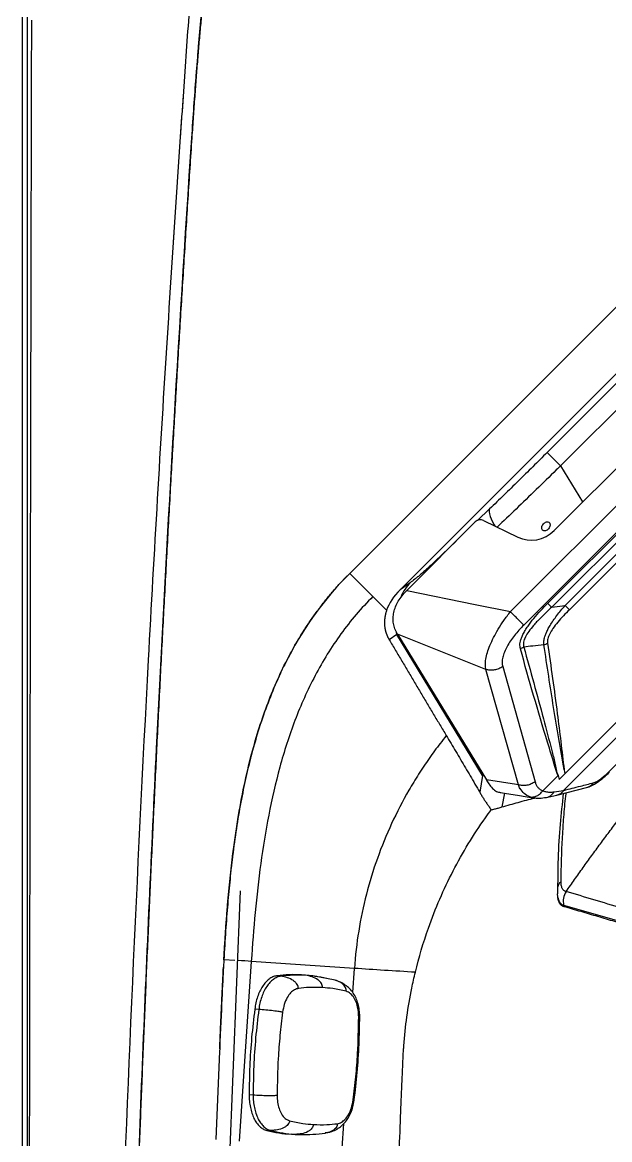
# Model space of a CAD drawing. Extents: x 527 to 611, y 788 to 934.
# Drawn here: x 527.08 to 536.04, y 867.71 to 884.75 of the extents above; entities that cross this region are included whole.
import ezdxf

# ---------------------------------------------------------------- set-up
doc = ezdxf.new("R2010")
doc.units = 0
doc.header["$MEASUREMENT"] = 0
doc.layers.add('1', color=4, linetype='Continuous')
doc.layers.add('GEOMETRY', color=4, linetype='Continuous', lineweight=25)

# ---------------------------------------------------------------- blocks, each defined once
blk = doc.blocks.new('2026_FLASH')
at = {"layer": 'GEOMETRY'}
for p, q in [((0, 2.898), (0, 81.522)), ((11.385, 79.427), (4.993, 73.035)), ((11.636, 78.658), (5.762, 72.784)), ((7.443, 72.451), (11.969, 76.977)), ((12.173, 76.772), (7.648, 72.247)), ((9.539, 76.414), (8.006, 74.881)), ((8.013, 72.578), (11.842, 76.407)), ((11.903, 76.346), (8.074, 72.517)), ((10.731, 76.308), (8.112, 73.689)), ((9.744, 76.21), (8.21, 74.676)), ((8.254, 69.724), (14.696, 76.166)), ((8.272, 69.976), (14.444, 76.148)), ((8.279, 72.545), (11.875, 76.141)), ((11.939, 76.077), (8.343, 72.481)), ((8.95, 70.014), (14.406, 75.47)), ((8.006, 74.881), (8.21, 74.676)), ((8.21, 74.676), (8.546, 74.124)), ((7.127, 74.019), (6.94, 73.839)), ((6.909, 73.82), (5.863, 72.774)), ((7.033, 73.843), (7.555, 73.589)), ((6.616, 73.527), (6.295, 73.219)), ((6.295, 73.219), (6.29, 73.202)), ((5.346, 72.682), (4.993, 73.035)), ((5.916, 72.893), (5.762, 72.784)), ((5.556, 72.472), (5.346, 72.682)), ((5.863, 72.774), (6.908, 72.56)), ((6.908, 72.56), (7.443, 72.451)), ((8.074, 72.517), (8.279, 72.545)), ((5.712, 72.103), (5.597, 72.021)), ((5.712, 72.103), (5.707, 72.134)), ((7.02, 69.953), (5.712, 72.103)), ((7.069, 71.568), (5.722, 72.109)), ((5.722, 72.109), (7.077, 69.884)), ((7.326, 71.613), (7.821, 69.855)), ((7.565, 69.809), (7.069, 71.568)), ((7.02, 69.953), (6.976, 69.696)), ((7.024, 69.97), (7.02, 69.953)), ((7.536, 69.814), (7.077, 69.884)), ((7.94, 69.719), (8.17, 69.949)), ((8.17, 69.951), (8.17, 69.949)), ((8.17, 69.949), (8.186, 69.889)), ((8.186, 69.889), (8.272, 69.976)), ((8.263, 70.039), (8.272, 69.976)), ((7.565, 69.809), (7.536, 69.814)), ((8.113, 69.702), (8.252, 69.722)), ((8.15, 69.651), (8.604, 69.767)), ((8.252, 69.722), (8.254, 69.724)), ((7.355, 69.681), (7.315, 69.471)), ((7.791, 69.613), (7.74, 69.624)), ((7.991, 69.618), (8.153, 69.652)), ((2.834, 55.85), (3.326, 68.191)), ((8.256, 67.975), (8.262, 67.95)), ((3.073, 67.14), (3.067, 67.025)), ((3.073, 67.14), (3.067, 67.025)), ((3.242, 67.131), (3.073, 67.14)), ((3.492, 67.116), (3.305, 64.373)), ((5.065, 67.009), (3.492, 67.116)), ((5.039, 66.641), (5.065, 67.009)), ((3.883, 66.897), (3.875, 66.896)), ((3.943, 66.89), (3.883, 66.897)), ((4.319, 66.903), (4.259, 66.91)), ((4.373, 66.898), (4.259, 66.91)), ((4.429, 66.891), (4.319, 66.903)), ((4.433, 66.893), (4.372, 66.9)), ((4.769, 66.828), (4.428, 66.893)), ((4.783, 66.823), (4.769, 66.828)), ((3.606, 66.382), (3.545, 66.387)), ((3.009, 65.744), (2.952, 64.396)), ((3.009, 65.744), (2.952, 64.396)), ((3.01, 65.781), (3.009, 65.744)), ((3.01, 65.781), (3.009, 65.744)), ((3.458, 65.084), (3.52, 65.08)), ((4.877, 64.265), (4.903, 64.642)), ((3.787, 64.536), (3.727, 64.537)), ((3.727, 64.537), (3.731, 64.536)), ((4.159, 64.477), (4.098, 64.479)), ((4.159, 64.477), (4.242, 64.476)), ((4.161, 64.478), (4.181, 64.477)), ((4.181, 64.475), (4.242, 64.474)), ((4.242, 64.476), (4.247, 64.476)), ((4.619, 64.496), (4.631, 64.499))]:
    blk.add_line(p, q, dxfattribs=at)
at = {"layer": 'GEOMETRY', "flags": 128}
for points in [[(7.127, 74.019), (7.121, 73.998), (7.121, 73.972), (7.126, 73.941), (7.136, 73.905), (7.151, 73.865), (7.171, 73.822), (7.196, 73.774), (7.205, 73.76)], [(5.719, 72.114), (5.712, 72.103), (5.712, 72.103), (5.712, 72.103)], [(8.957, 70.006), (8.957, 70.007), (8.95, 70.014)]]:
    blk.add_lwpolyline(points, dxfattribs=at)
at = {"layer": 'GEOMETRY'}
for centre, radius, start, end in [((6.524, 72.338), 0.824, 137.6635, 155.2449), ((8.554, 69.956), 0.196, 284.9139, 323.5435)]:
    blk.add_arc(centre, radius, start, end, dxfattribs=at)
for centre, major_axis, ratio, start_param, end_param in [((6.982, 73.755), (0.0964, 0.0404), 0.921802, 0.681364, 1.988388), ((7.774, 74.044), (0.195, 0.466), 0.96488, 3.088006, 4.310896), ((6.97, 72.436), (1.44, 0.221), 0.581848, 2.471078, 2.842486)]:
    blk.add_ellipse(centre, major_axis=major_axis, ratio=ratio, start_param=start_param, end_param=end_param, dxfattribs=at)
for points, knots in [([(0.074, 81.522), (0.074, 81.496), (0.074, 81.471), (0.074, 81.42), (0.074, 81.343), (0.074, 81.164), (0.074, 80.805), (0.074, 80.089), (0.074, 78.655), (0.074, 77.427), (0.074, 74.97), (0.075, 73.332), (0.075, 68.418), (0.075, 65.142), (0.076, 55.314), (0.076, 48.762), (0.076, 35.658), (0.076, 29.106), (0.075, 19.278), (0.075, 16.002), (0.075, 11.088), (0.074, 9.45), (0.074, 6.993), (0.074, 5.765), (0.074, 4.331), (0.074, 3.615), (0.074, 3.256), (0.074, 3.077), (0.074, 3), (0.074, 2.949), (0.074, 2.924), (0.074, 2.898)], [0, 0, 0, 0, 0.000977, 0.000977, 0.001953, 0.003906, 0.007813, 0.015625, 0.03125, 0.0625, 0.0625, 0.125, 0.125, 0.25, 0.25, 0.5, 0.5, 0.75, 0.75, 0.875, 0.875, 0.9375, 0.9375, 0.96875, 0.984375, 0.992188, 0.996094, 0.998047, 0.999023, 0.999023, 1, 1, 1, 1]), ([(0.074, 81.522), (0.074, 81.496), (0.074, 81.471), (0.074, 81.42), (0.074, 81.343), (0.074, 81.164), (0.074, 80.805), (0.074, 80.089), (0.074, 78.655), (0.074, 77.427), (0.074, 74.97), (0.075, 73.332), (0.075, 68.418), (0.075, 65.142), (0.076, 55.314), (0.076, 48.762), (0.076, 35.658), (0.076, 29.106), (0.075, 19.278), (0.075, 16.002), (0.075, 11.088), (0.074, 9.45), (0.074, 6.993), (0.074, 5.765), (0.074, 4.331), (0.074, 3.615), (0.074, 3.256), (0.074, 3.077), (0.074, 3), (0.074, 2.949), (0.074, 2.924), (0.074, 2.898)], [0, 0, 0, 0, 0.000977, 0.000977, 0.001953, 0.003906, 0.007813, 0.015625, 0.03125, 0.0625, 0.0625, 0.125, 0.125, 0.25, 0.25, 0.5, 0.5, 0.75, 0.75, 0.875, 0.875, 0.9375, 0.9375, 0.96875, 0.984375, 0.992188, 0.996094, 0.998047, 0.999023, 0.999023, 1, 1, 1, 1]), ([(2.538, 81.536), (2.523, 81.332), (2.508, 81.127), (2.48, 80.718), (2.466, 80.514), (2.445, 80.207), (2.437, 80.105), (2.423, 79.9), (2.416, 79.798), (2.395, 79.491), (2.325, 78.468), (2.259, 77.445), (2.104, 74.99), (2.008, 73.353), (1.744, 68.439), (1.598, 65.162), (1.425, 60.245), (1.374, 58.605), (1.288, 55.326), (1.252, 53.686), (1.166, 48.767), (1.137, 45.487), (1.137, 38.926), (1.166, 35.645), (1.28, 29.087), (1.367, 25.809), (1.599, 19.255), (1.744, 15.979), (2.008, 11.067), (2.104, 9.43), (2.259, 6.975), (2.312, 6.156), (2.381, 5.133), (2.395, 4.929), (2.416, 4.622), (2.423, 4.52), (2.437, 4.315), (2.445, 4.213), (2.466, 3.906), (2.48, 3.702), (2.508, 3.293), (2.523, 3.088), (2.538, 2.884)], [0, 0, 0, 0, 0.007812, 0.007812, 0.015625, 0.015625, 0.019531, 0.019531, 0.023437, 0.023437, 0.03125, 0.0625, 0.0625, 0.125, 0.125, 0.25, 0.25, 0.3125, 0.3125, 0.375, 0.375, 0.5, 0.5, 0.625, 0.625, 0.75, 0.75, 0.875, 0.875, 0.9375, 0.9375, 0.96875, 0.96875, 0.976562, 0.976562, 0.980469, 0.980469, 0.984375, 0.984375, 0.992187, 0.992187, 1, 1, 1, 1]), ([(2.538, 81.536), (2.508, 81.127), (2.48, 80.718), (2.437, 80.105), (2.423, 79.9), (2.395, 79.491), (2.381, 79.287), (2.312, 78.264), (2.259, 77.445), (2.104, 74.99), (2.008, 73.353), (1.744, 68.439), (1.598, 65.162), (1.367, 58.606), (1.28, 55.326), (1.166, 48.767), (1.137, 45.487), (1.137, 38.926), (1.166, 35.645), (1.28, 29.087), (1.367, 25.809), (1.599, 19.255), (1.744, 15.979), (2.008, 11.067), (2.104, 9.43), (2.259, 6.975), (2.312, 6.156), (2.381, 5.133), (2.395, 4.929), (2.423, 4.52), (2.437, 4.315), (2.48, 3.702), (2.508, 3.293), (2.538, 2.884)], [-0.046955, -0.046955, -0.046955, -0.046955, -0.015709, -0.015709, -0.000086, -0.000086, 0.015537, 0.015537, 0.078029, 0.078029, 0.203013, 0.203013, 0.452981, 0.452981, 0.702949, 0.702949, 0.952918, 0.952918, 1.202886, 1.202886, 1.452854, 1.452854, 1.702822, 1.702822, 1.827806, 1.827806, 1.890298, 1.890298, 1.905921, 1.905921, 1.921544, 1.921544, 1.95279, 1.95279, 1.95279, 1.95279]), ([(2.728, 81.519), (2.725, 81.477), (2.717, 81.393), (2.705, 81.265), (2.694, 81.136), (2.683, 81.005), (2.672, 80.872), (2.661, 80.737), (2.646, 80.549), (2.628, 80.304), (2.606, 79.997), (2.592, 79.788), (2.585, 79.681)], [0, 0, 0, 0, 0.06824, 0.137542, 0.207907, 0.279335, 0.351826, 0.425381, 0.5, 0.658475, 0.82514, 1, 1, 1, 1]), ([(2.585, 79.681), (2.607, 80.01), (2.628, 80.316), (2.651, 80.602), (2.651, 80.605), (2.651, 80.61), (2.651, 80.613), (2.652, 80.62), (2.652, 80.625), (2.653, 80.64), (2.654, 80.65), (2.657, 80.68), (2.658, 80.7), (2.663, 80.76), (2.666, 80.799), (2.676, 80.917), (2.682, 80.995), (2.702, 81.224), (2.715, 81.374), (2.728, 81.519)], [0, 0, 0, 0, 0.5, 0.5, 0.503906, 0.503906, 0.507812, 0.507812, 0.515625, 0.515625, 0.53125, 0.53125, 0.5625, 0.5625, 0.625, 0.625, 0.75, 0.75, 1, 1, 1, 1]), ([(0.143, 2.947), (0.143, 2.951), (0.143, 2.954), (0.143, 2.96), (0.143, 2.97), (0.143, 2.992), (0.143, 3.037), (0.143, 3.126), (0.142, 3.305), (0.142, 3.663), (0.14, 4.379), (0.137, 5.81), (0.134, 7.037), (0.129, 9.491), (0.126, 11.127), (0.117, 16.035), (0.112, 19.307), (0.105, 25.851), (0.102, 29.122), (0.099, 35.666), (0.097, 42.21), (0.099, 48.754), (0.102, 55.298), (0.105, 58.569), (0.112, 65.113), (0.117, 68.385), (0.129, 74.929), (0.136, 78.201), (0.143, 81.473)], [0, 0, 0, 0, 0.000122, 0.000122, 0.000244, 0.000488, 0.000977, 0.001953, 0.003906, 0.007812, 0.015625, 0.03125, 0.0625, 0.0625, 0.125, 0.125, 0.25, 0.25, 0.375, 0.375, 0.5, 0.625, 0.625, 0.75, 0.75, 0.875, 0.875, 1, 1, 1, 1]), ([(0.143, 2.947), (0.143, 2.951), (0.143, 2.954), (0.143, 2.96), (0.143, 2.97), (0.143, 2.992), (0.143, 3.037), (0.143, 3.126), (0.142, 3.305), (0.142, 3.663), (0.14, 4.379), (0.137, 5.81), (0.134, 7.037), (0.129, 9.491), (0.126, 11.127), (0.117, 16.035), (0.112, 19.307), (0.105, 25.851), (0.102, 29.122), (0.099, 35.666), (0.097, 42.21), (0.099, 48.754), (0.102, 55.298), (0.105, 58.569), (0.112, 65.113), (0.117, 68.385), (0.129, 74.929), (0.136, 78.201), (0.143, 81.473)], [0, 0, 0, 0, 0.000122, 0.000122, 0.000244, 0.000488, 0.000977, 0.001953, 0.003906, 0.007812, 0.015625, 0.03125, 0.0625, 0.0625, 0.125, 0.125, 0.25, 0.25, 0.375, 0.375, 0.5, 0.625, 0.625, 0.75, 0.75, 0.875, 0.875, 1, 1, 1, 1]), ([(2.585, 79.681), (2.575, 79.526), (2.554, 79.217), (2.524, 78.753), (2.494, 78.289), (2.465, 77.824), (2.436, 77.359), (2.407, 76.895), (2.379, 76.429), (2.351, 75.964), (2.324, 75.499), (2.297, 75.033), (2.27, 74.567), (2.244, 74.101), (2.218, 73.634), (2.193, 73.167), (2.168, 72.7), (2.143, 72.233), (2.118, 71.766), (2.095, 71.298), (2.071, 70.831), (2.048, 70.363), (2.025, 69.894), (2.003, 69.426), (1.981, 68.957), (1.959, 68.488), (1.938, 68.019), (1.917, 67.55), (1.896, 67.08), (1.876, 66.61), (1.857, 66.14), (1.837, 65.67), (1.818, 65.2), (1.8, 64.729), (1.782, 64.258), (1.764, 63.787), (1.747, 63.315), (1.73, 62.844), (1.713, 62.372), (1.697, 61.9), (1.681, 61.428), (1.645, 60.334), (1.593, 58.618), (1.532, 56.278), (1.481, 53.932), (1.424, 50.807), (1.378, 46.899), (1.359, 42.21), (1.378, 37.52), (1.424, 33.612), (1.481, 30.487), (1.532, 28.142), (1.593, 25.801), (1.65, 23.943), (1.695, 22.565), (1.726, 21.666), (1.759, 20.767), (1.793, 19.87), (1.828, 18.974), (1.865, 18.078), (1.903, 17.183), (1.943, 16.289), (1.984, 15.395), (2.026, 14.503), (2.07, 13.611), (2.115, 12.72), (2.161, 11.83), (2.209, 10.941), (2.259, 10.053), (2.31, 9.165), (2.362, 8.278), (2.415, 7.392), (2.47, 6.507), (2.527, 5.623), (2.565, 5.033), (2.585, 4.739)], [0, 0, 0, 0, 0.0061975, 0.0123976, 0.0186003, 0.0248057, 0.0310138, 0.0372245, 0.0434378, 0.0496538, 0.0558725, 0.0620939, 0.0683179, 0.0745447, 0.0807741, 0.0870062, 0.093241, 0.0994785, 0.1057187, 0.1119616, 0.1182072, 0.1244556, 0.1307066, 0.1369604, 0.143217, 0.1494762, 0.1557382, 0.162003, 0.1682705, 0.1745407, 0.1808138, 0.1870895, 0.1933681, 0.1996494, 0.2059335, 0.2122204, 0.21851, 0.2248025, 0.2310977, 0.2373957, 0.2436966, 0.2500002, 0.2811568, 0.3123753, 0.3436562, 0.3750002, 0.4374165, 0.5, 0.5625832, 0.6249998, 0.6563435, 0.6876244, 0.718843, 0.7499998, 0.7620043, 0.7739987, 0.7859829, 0.797957, 0.809921, 0.821875, 0.833819, 0.845753, 0.857677, 0.8695911, 0.8814953, 0.8933897, 0.9052742, 0.9171489, 0.9290138, 0.940869, 0.9527145, 0.9645503, 0.9763765, 0.988193, 1, 1, 1, 1]), ([(2.585, 4.739), (2.175, 10.921), (1.869, 17.163), (1.665, 23.489), (1.664, 23.513), (1.662, 23.561), (1.662, 23.586), (1.659, 23.659), (1.658, 23.707), (1.653, 23.853), (1.65, 23.95), (1.641, 24.242), (1.635, 24.437), (1.617, 25.021), (1.606, 25.41), (1.573, 26.579), (1.553, 27.359), (1.496, 29.702), (1.465, 31.267), (1.439, 32.885), (1.438, 32.933), (1.437, 33.03), (1.436, 33.079), (1.434, 33.225), (1.432, 33.323), (1.428, 33.615), (1.425, 33.81), (1.417, 34.394), (1.412, 34.784), (1.398, 35.955), (1.39, 36.735), (1.372, 39.079), (1.365, 40.643), (1.365, 45.343), (1.39, 48.468), (1.441, 51.632), (1.441, 51.682), (1.443, 51.78), (1.444, 51.829), (1.446, 51.976), (1.448, 52.074), (1.453, 52.368), (1.456, 52.564), (1.467, 53.151), (1.474, 53.543), (1.498, 54.717), (1.515, 55.498), (1.572, 57.841), (1.615, 59.4), (1.666, 60.98), (1.667, 61.005), (1.669, 61.054), (1.67, 61.078), (1.672, 61.152), (1.674, 61.201), (1.678, 61.349), (1.682, 61.447), (1.692, 61.743), (1.698, 61.939), (1.718, 62.529), (1.732, 62.923), (1.775, 64.101), (1.806, 64.886), (1.901, 67.238), (1.971, 68.802), (2.201, 73.484), (2.38, 76.59), (2.585, 79.681)], [0, 0, 0, 0, 0.25, 0.25, 0.250977, 0.250977, 0.251953, 0.251953, 0.253906, 0.253906, 0.257812, 0.257812, 0.265625, 0.265625, 0.28125, 0.28125, 0.3125, 0.3125, 0.375, 0.375, 0.376953, 0.376953, 0.378906, 0.378906, 0.382812, 0.382812, 0.390625, 0.390625, 0.40625, 0.40625, 0.4375, 0.4375, 0.5, 0.5, 0.625, 0.625, 0.626953, 0.626953, 0.628906, 0.628906, 0.632812, 0.632812, 0.640625, 0.640625, 0.65625, 0.65625, 0.6875, 0.6875, 0.75, 0.75, 0.750977, 0.750977, 0.751953, 0.751953, 0.753906, 0.753906, 0.757812, 0.757812, 0.765625, 0.765625, 0.78125, 0.78125, 0.8125, 0.8125, 0.875, 0.875, 1, 1, 1, 1]), ([(8.006, 74.881), (7.932, 74.807), (7.859, 74.734), (7.713, 74.589), (7.639, 74.517), (7.492, 74.373), (7.419, 74.301), (7.273, 74.159), (7.2, 74.089), (7.127, 74.019)], [0, 0, 0, 0, 0.25, 0.25, 0.5, 0.5, 0.75, 0.75, 1, 1, 1, 1]), ([(8.21, 74.676), (8.21, 74.676), (8.188, 74.655), (8.064, 74.533), (7.837, 74.313), (7.536, 74.021), (7.339, 73.832), (7.244, 73.74)], [0, 0, 0, 0, 0.000002, 0.067856, 0.384541, 0.701573, 1, 1, 1, 1]), ([(7.925, 73.75), (7.922, 73.741), (7.92, 73.723), (7.927, 73.701), (7.942, 73.686), (7.965, 73.682), (7.99, 73.688), (8.015, 73.704), (8.035, 73.727), (8.048, 73.754), (8.051, 73.781), (8.045, 73.803), (8.029, 73.818), (8.006, 73.823), (7.981, 73.816), (7.956, 73.801), (7.936, 73.777), (7.927, 73.759), (7.925, 73.75)], [0, 0, 0, 0, 0.062535, 0.12501, 0.187459, 0.249912, 0.312394, 0.374928, 0.437464, 0.499944, 0.562395, 0.624841, 0.687313, 0.74984, 0.812385, 0.874873, 0.937329, 1, 1, 1, 1]), ([(6.295, 73.219), (6.255, 73.18), (6.216, 73.144), (6.161, 73.093), (6.142, 73.077), (6.108, 73.047), (6.091, 73.032), (6.059, 73.005), (6.044, 72.992), (6.015, 72.968), (6.001, 72.957), (5.961, 72.926), (5.937, 72.908), (5.916, 72.893)], [0, 0, 0, 0, 0.25, 0.25, 0.375, 0.375, 0.5, 0.5, 0.625, 0.625, 0.75, 0.75, 1, 1, 1, 1]), ([(3.073, 67.14), (3.075, 67.18), (3.08, 67.26), (3.087, 67.378), (3.095, 67.494), (3.102, 67.608), (3.11, 67.72), (3.119, 67.829), (3.127, 67.937), (3.136, 68.042), (3.146, 68.145), (3.155, 68.246), (3.165, 68.345), (3.175, 68.442), (3.185, 68.537), (3.196, 68.63), (3.226, 68.877), (3.281, 69.268), (3.377, 69.788), (3.487, 70.256), (3.609, 70.677), (3.742, 71.058), (3.89, 71.419), (4.015, 71.675), (4.103, 71.839), (4.146, 71.918), (4.191, 71.996), (4.237, 72.073), (4.285, 72.148), (4.333, 72.223), (4.382, 72.296), (4.432, 72.369), (4.483, 72.44), (4.536, 72.511), (4.589, 72.58), (4.644, 72.648), (4.699, 72.716), (4.756, 72.782), (4.813, 72.847), (4.872, 72.911), (4.932, 72.974), (4.972, 73.015), (4.993, 73.035)], [0, 0, 0, 0, 0.018988, 0.037643, 0.055965, 0.073956, 0.091614, 0.108941, 0.125937, 0.142602, 0.158936, 0.174939, 0.190613, 0.205957, 0.220972, 0.235657, 0.250015, 0.338845, 0.42212, 0.500009, 0.565926, 0.629433, 0.690718, 0.74999, 0.76428, 0.778504, 0.792663, 0.806763, 0.820806, 0.834797, 0.848739, 0.862636, 0.876491, 0.89031, 0.904095, 0.917852, 0.931583, 0.945292, 0.958985, 0.972664, 0.986335, 1, 1, 1, 1]), ([(4.993, 73.035), (4.625, 72.667), (4.314, 72.242), (4.058, 71.755), (4.056, 71.752), (4.053, 71.746), (4.051, 71.742), (4.046, 71.732), (4.042, 71.725), (4.031, 71.704), (4.024, 71.691), (4.003, 71.649), (3.989, 71.621), (3.948, 71.536), (3.922, 71.479), (3.843, 71.305), (3.794, 71.185), (3.653, 70.815), (3.57, 70.554), (3.497, 70.277), (3.496, 70.276), (3.495, 70.272), (3.495, 70.27), (3.493, 70.265), (3.492, 70.261), (3.489, 70.25), (3.488, 70.243), (3.482, 70.221), (3.478, 70.207), (3.467, 70.163), (3.46, 70.133), (3.438, 70.044), (3.424, 69.984), (3.383, 69.8), (3.357, 69.673), (3.284, 69.284), (3.242, 69.009), (3.207, 68.72), (3.207, 68.719), (3.206, 68.717), (3.206, 68.716), (3.206, 68.714), (3.206, 68.712), (3.205, 68.707), (3.205, 68.703), (3.203, 68.693), (3.203, 68.686), (3.2, 68.664), (3.198, 68.65), (3.193, 68.607), (3.19, 68.579), (3.18, 68.491), (3.174, 68.431), (3.155, 68.249), (3.143, 68.122), (3.11, 67.727), (3.09, 67.443), (3.073, 67.14)], [0, 0, 0, 0, 0.25, 0.25, 0.251953, 0.251953, 0.253906, 0.253906, 0.257812, 0.257812, 0.265625, 0.265625, 0.28125, 0.28125, 0.3125, 0.3125, 0.375, 0.375, 0.5, 0.5, 0.500977, 0.500977, 0.501953, 0.501953, 0.503906, 0.503906, 0.507812, 0.507812, 0.515625, 0.515625, 0.53125, 0.53125, 0.5625, 0.5625, 0.625, 0.625, 0.75, 0.75, 0.750488, 0.750488, 0.750977, 0.750977, 0.751953, 0.751953, 0.753906, 0.753906, 0.757812, 0.757812, 0.765625, 0.765625, 0.78125, 0.78125, 0.8125, 0.8125, 0.875, 0.875, 1, 1, 1, 1]), ([(5.346, 72.682), (5.258, 72.593), (5.088, 72.41), (4.856, 72.115), (4.648, 71.803), (4.462, 71.477), (4.298, 71.14), (4.107, 70.677), (3.917, 70.081), (3.75, 69.35), (3.631, 68.609), (3.548, 67.864), (3.509, 67.366), (3.492, 67.116)], [0, 0, 0, 0, 0.0625, 0.125, 0.1875, 0.25, 0.3125, 0.375, 0.5, 0.625, 0.75, 0.875, 1, 1, 1, 1]), ([(5.722, 72.109), (5.708, 72.134), (5.681, 72.184), (5.659, 72.267), (5.653, 72.352), (5.663, 72.439), (5.69, 72.527), (5.733, 72.613), (5.79, 72.697), (5.838, 72.748), (5.863, 72.774)], [0, 0, 0, 0, 0.141313, 0.273868, 0.398783, 0.51844, 0.635542, 0.752967, 0.873573, 1, 1, 1, 1]), ([(5.556, 72.472), (5.555, 72.468), (5.552, 72.459), (5.548, 72.447), (5.544, 72.434), (5.541, 72.422), (5.538, 72.409), (5.535, 72.397), (5.533, 72.384), (5.53, 72.372), (5.528, 72.359), (5.527, 72.347), (5.526, 72.334), (5.525, 72.322), (5.524, 72.31), (5.523, 72.298), (5.523, 72.286), (5.523, 72.274), (5.524, 72.262), (5.524, 72.25), (5.525, 72.239), (5.526, 72.227), (5.528, 72.216), (5.529, 72.204), (5.531, 72.193), (5.534, 72.182), (5.536, 72.171), (5.539, 72.16), (5.541, 72.149), (5.545, 72.139), (5.548, 72.128), (5.551, 72.118), (5.555, 72.108), (5.559, 72.098), (5.563, 72.088), (5.567, 72.078), (5.572, 72.068), (5.576, 72.059), (5.581, 72.049), (5.586, 72.04), (5.591, 72.03), (5.595, 72.024), (5.597, 72.021)], [0, 0, 0, 0, 0.024986, 0.049972, 0.07496, 0.099948, 0.124937, 0.149927, 0.174917, 0.199908, 0.2249, 0.249892, 0.274885, 0.299879, 0.324874, 0.349872, 0.37487, 0.399868, 0.424866, 0.449861, 0.474852, 0.499837, 0.524814, 0.549786, 0.574756, 0.599727, 0.624701, 0.649679, 0.674665, 0.699657, 0.724657, 0.749666, 0.774683, 0.799707, 0.824737, 0.849773, 0.874813, 0.899856, 0.924898, 0.949938, 0.974973, 1, 1, 1, 1]), ([(7.069, 71.568), (7.066, 71.591), (7.059, 71.639), (7.068, 71.726), (7.091, 71.826), (7.131, 71.937), (7.187, 72.057), (7.257, 72.185), (7.343, 72.319), (7.409, 72.406), (7.443, 72.451)], [0, 0, 0, 0, 0.106091, 0.216747, 0.332036, 0.452511, 0.57882, 0.711898, 0.852403, 1, 1, 1, 1]), ([(7.596, 71.885), (7.592, 71.909), (7.586, 71.944), (7.596, 72.001), (7.611, 72.049), (7.635, 72.104), (7.67, 72.167), (7.723, 72.249), (7.801, 72.351), (7.903, 72.466), (7.976, 72.541), (8.013, 72.578)], [0, 0, 0, 0, 0.125242, 0.186962, 0.250585, 0.328395, 0.41141, 0.501036, 0.662351, 0.831997, 1, 1, 1, 1]), ([(8.074, 72.517), (8.052, 72.497), (8.009, 72.458), (7.947, 72.398), (7.887, 72.339), (7.831, 72.279), (7.769, 72.209), (7.709, 72.131), (7.661, 72.046), (7.638, 71.968), (7.645, 71.929), (7.649, 71.909)], [0, 0, 0, 0, 0.103598, 0.206282, 0.307061, 0.405061, 0.499574, 0.643355, 0.769755, 0.885319, 1, 1, 1, 1]), ([(7.955, 71.947), (7.954, 71.965), (7.952, 72.002), (7.966, 72.063), (7.988, 72.122), (8.014, 72.179), (8.065, 72.27), (8.152, 72.396), (8.236, 72.494), (8.279, 72.545)], [0, 0, 0, 0, 0.1148282, 0.2336641, 0.3173483, 0.4060895, 0.5009774, 0.744712, 1, 1, 1, 1]), ([(8.343, 72.481), (8.312, 72.451), (8.252, 72.389), (8.167, 72.293), (8.095, 72.2), (8.042, 72.113), (8.01, 72.034), (8.01, 71.991), (8.01, 71.97)], [0, 0, 0, 0, 0.187072, 0.373689, 0.559995, 0.705553, 0.85283, 1, 1, 1, 1]), ([(7.648, 72.247), (7.623, 72.221), (7.574, 72.17), (7.506, 72.089), (7.445, 72.006), (7.393, 71.92), (7.352, 71.836), (7.325, 71.753), (7.314, 71.677), (7.322, 71.635), (7.326, 71.613)], [0, 0, 0, 0, 0.126547, 0.249919, 0.377175, 0.499718, 0.627528, 0.749863, 0.875036, 1, 1, 1, 1]), ([(5.597, 72.021), (5.629, 71.967), (5.693, 71.859), (5.79, 71.697), (5.887, 71.535), (5.983, 71.372), (6.08, 71.209), (6.176, 71.047), (6.273, 70.884), (6.369, 70.722), (6.434, 70.614), (6.466, 70.56)], [0, 0, 0, 0, 0.111109, 0.222218, 0.33333, 0.444444, 0.555554, 0.666661, 0.777772, 0.888886, 1, 1, 1, 1]), ([(7.955, 71.947), (7.898, 71.94), (7.796, 71.928), (7.694, 71.915), (7.649, 71.909)], [0, 0, 0, 0, 0.559389, 1, 1, 1, 1]), ([(7.955, 71.947), (7.965, 71.95), (7.985, 71.955), (8.002, 71.965), (8.01, 71.97)], [0, 0, 0, 0, 0.5, 1, 1, 1, 1]), ([(8.262, 70.038), (8.208, 70.354), (8.1, 70.986), (8.003, 71.627), (7.955, 71.947)], [0, 0, 0, 0, 0.5001045, 1, 1, 1, 1]), ([(8.01, 71.97), (8.062, 71.613), (8.153, 70.974), (8.23, 70.325), (8.264, 70.04)], [0, 0, 0, 0, 0.560011, 1, 1, 1, 1]), ([(7.596, 71.885), (7.604, 71.89), (7.62, 71.901), (7.64, 71.907), (7.649, 71.909)], [0, 0, 0, 0, 0.5, 1, 1, 1, 1]), ([(8.17, 69.951), (8.168, 69.956), (8.147, 69.999), (8.099, 70.173), (7.9, 70.805), (7.73, 71.408), (7.596, 71.885)], [0, 0, 0, 0, 0.007721, 0.074655, 0.266185, 1, 1, 1, 1]), ([(7.649, 71.909), (7.75, 71.546), (7.894, 71.022), (8.041, 70.464), (8.099, 70.239), (8.123, 70.143), (8.136, 70.04), (8.16, 69.982), (8.171, 69.953)], [0, 0, 0, 0, 0.559957, 0.806347, 0.854751, 0.903289, 0.952043, 1, 1, 1, 1]), ([(6.466, 70.56), (6.435, 70.521), (6.345, 70.407), (6.202, 70.212), (6.043, 69.973), (5.845, 69.646), (5.625, 69.222), (5.407, 68.69), (5.239, 68.142), (5.121, 67.58), (5.078, 67.2), (5.065, 67.009)], [0, 0, 0, 0, 0.0327869, 0.0952869, 0.1577869, 0.2202869, 0.3452869, 0.4702869, 0.5952869, 0.7202869, 0.8452869, 0.8452869, 0.8452869, 0.8452869]), ([(6.466, 70.56), (6.49, 70.52), (6.539, 70.438), (6.612, 70.316), (6.685, 70.193), (6.758, 70.07), (6.831, 69.946), (6.904, 69.822), (6.952, 69.738), (6.976, 69.696)], [0, 0, 0, 0, 0.142855, 0.285709, 0.428567, 0.571429, 0.714289, 0.857145, 1, 1, 1, 1]), ([(8.294, 68.181), (8.315, 68.211), (8.358, 68.273), (8.423, 68.364), (8.487, 68.456), (8.553, 68.547), (8.618, 68.638), (8.684, 68.729), (8.75, 68.819), (8.816, 68.909), (8.883, 68.999), (8.95, 69.089), (9.017, 69.179), (9.084, 69.268), (9.152, 69.357), (9.22, 69.445), (9.289, 69.534), (9.357, 69.622), (9.426, 69.71), (9.496, 69.797), (9.565, 69.885), (9.635, 69.972), (9.705, 70.059), (9.752, 70.116), (9.776, 70.145)], [0, 0, 0, 0, 0.045567, 0.091122, 0.136667, 0.182201, 0.227724, 0.273236, 0.318737, 0.364227, 0.409706, 0.455175, 0.500634, 0.546081, 0.591519, 0.636946, 0.682362, 0.727769, 0.773165, 0.818552, 0.863928, 0.909295, 0.954652, 1, 1, 1, 1]), ([(7.077, 69.884), (7.083, 69.874), (7.095, 69.854), (7.108, 69.834), (7.114, 69.825)], [0, 0, 0, 0, 0.499338, 1, 1, 1, 1]), ([(8.604, 69.767), (8.63, 69.776), (8.684, 69.794), (8.773, 69.849), (8.867, 69.92), (8.927, 69.977), (8.957, 70.006)], [0, 0, 0, 0, 0.236174, 0.477335, 0.732107, 1, 1, 1, 1]), ([(8.711, 69.84), (8.727, 69.846), (8.76, 69.858), (8.822, 69.901), (8.887, 69.952), (8.929, 69.993), (8.95, 70.014)], [0, 0, 0, 0, 0.249073, 0.499064, 0.745848, 1, 1, 1, 1]), ([(7.114, 69.825), (7.133, 69.8), (7.17, 69.75), (7.23, 69.706), (7.271, 69.697), (7.291, 69.692)], [0, 0, 0, 0, 0.344841, 0.692093, 1, 1, 1, 1]), ([(7.591, 69.75), (7.586, 69.76), (7.577, 69.779), (7.569, 69.799), (7.565, 69.809)], [0, 0, 0, 0, 0.498796, 1, 1, 1, 1]), ([(7.74, 69.624), (7.71, 69.638), (7.651, 69.667), (7.612, 69.724), (7.592, 69.752)], [0, 0, 0, 0, 0.504499, 1, 1, 1, 1]), ([(7.74, 69.624), (7.758, 69.623), (7.794, 69.621), (7.848, 69.639), (7.899, 69.671), (7.926, 69.703), (7.94, 69.718)], [0, 0, 0, 0, 0.2457155, 0.4999281, 0.7541795, 1, 1, 1, 1]), ([(7.821, 69.855), (7.826, 69.839), (7.837, 69.807), (7.861, 69.768), (7.895, 69.737), (7.925, 69.725), (7.94, 69.719)], [0, 0, 0, 0, 0.249787, 0.499296, 0.749124, 1, 1, 1, 1]), ([(7.94, 69.719), (7.94, 69.718), (7.94, 69.718), (7.94, 69.718), (7.94, 69.718)], [0, 0, 0, 0, 0.560067, 1, 1, 1, 1]), ([(7.94, 69.718), (7.958, 69.712), (7.994, 69.701), (8.053, 69.697), (8.092, 69.7), (8.113, 69.702)], [0, 0, 0, 0, 0.329137, 0.650204, 1, 1, 1, 1]), ([(8.152, 69.654), (8.16, 69.656), (8.185, 69.661), (8.223, 69.684), (8.248, 69.711), (8.26, 69.724)], [0, 0, 0, 0, 0.191356, 0.595889, 1, 1, 1, 1]), ([(8.254, 69.724), (8.254, 69.725), (8.255, 69.726), (8.256, 69.726), (8.257, 69.727), (8.259, 69.727), (8.26, 69.726), (8.26, 69.725), (8.26, 69.724)], [0, 0, 0, 0, 0.106751, 0.213208, 0.330979, 0.468841, 0.737254, 1, 1, 1, 1]), ([(8.26, 69.724), (8.344, 69.746), (8.494, 69.785), (8.645, 69.823), (8.711, 69.84)], [0, 0, 0, 0, 0.56, 1, 1, 1, 1]), ([(6.976, 69.696), (6.985, 69.681), (7.003, 69.65), (7.031, 69.604), (7.06, 69.559), (7.09, 69.515), (7.12, 69.471), (7.141, 69.443), (7.151, 69.428)], [0, 0, 0, 0, 0.166662, 0.333325, 0.500012, 0.666686, 0.833343, 1, 1, 1, 1]), ([(7.288, 69.692), (7.376, 69.678), (7.543, 69.651), (7.711, 69.625), (7.791, 69.612)], [0, 0, 0, 0, 0.524333, 1, 1, 1, 1]), ([(7.315, 69.471), (7.397, 69.495), (7.563, 69.543), (7.735, 69.589), (7.823, 69.609), (7.828, 69.61)], [0, 0, 0, 0, 0.485314, 0.97326, 1, 1, 1, 1]), ([(7.786, 69.613), (7.821, 69.609), (7.887, 69.603), (7.958, 69.612), (7.992, 69.617)], [0, 0, 0, 0, 0.5183033, 1, 1, 1, 1]), ([(7.992, 69.618), (8.006, 69.621), (8.037, 69.628), (8.08, 69.657), (8.102, 69.687), (8.113, 69.702)], [0, 0, 0, 0, 0.300308, 0.65601, 1, 1, 1, 1]), ([(8.251, 69.677), (8.233, 69.522), (8.197, 69.201), (8.167, 68.691), (8.165, 68.327), (8.164, 68.145)], [0, 0, 0, 0, 0.319822, 0.659947, 1, 1, 1, 1]), ([(8.216, 68.335), (8.217, 68.39), (8.222, 68.672), (8.235, 68.999), (8.263, 69.373), (8.278, 69.55), (8.294, 69.671), (8.296, 69.688)], [0, 0, 0, 0, 0.116414, 0.593904, 0.713261, 0.959669, 1, 1, 1, 1]), ([(5.994, 66.95), (6.049, 67.177), (6.206, 67.707), (6.551, 68.505), (6.906, 69.09), (7.121, 69.388), (7.151, 69.429)], [0.22684237, 0.22684237, 0.22684237, 0.22684237, 0.25, 0.28125, 0.3125, 0.31748314, 0.31748314, 0.31748314, 0.31748314]), ([(7.151, 69.429), (7.16, 69.431), (7.177, 69.434), (7.204, 69.441), (7.231, 69.448), (7.259, 69.455), (7.287, 69.463), (7.305, 69.468), (7.315, 69.471)], [0, 0, 0, 0, 0.16667, 0.333342, 0.500006, 0.666668, 0.833334, 1, 1, 1, 1]), ([(8.165, 68.248), (8.172, 68.267), (8.18, 68.291), (8.2, 68.319), (8.21, 68.329), (8.216, 68.335)], [0, 0, 0, 0, 0.599651, 0.768178, 1, 1, 1, 1]), ([(8.294, 68.181), (8.291, 68.181), (8.288, 68.182), (8.281, 68.185), (8.278, 68.186), (8.27, 68.19), (8.264, 68.194), (8.25, 68.206), (8.241, 68.217), (8.228, 68.243), (8.223, 68.259), (8.217, 68.294), (8.215, 68.313), (8.216, 68.335)], [0, 0, 0, 0, 0.0625, 0.0625, 0.125, 0.125, 0.25, 0.25, 0.5, 0.5, 0.75, 0.75, 1, 1, 1, 1]), ([(8.294, 68.181), (8.274, 68.151), (8.26, 68.116), (8.247, 68.046), (8.248, 68.009), (8.256, 67.975)], [0, 0, 0, 0, 0.5, 0.5, 1, 1, 1, 1]), ([(11.859, 67.006), (11.698, 67.068), (11.538, 67.128), (11.224, 67.243), (11.069, 67.298), (10.61, 67.459), (10.312, 67.559), (9.723, 67.748), (9.434, 67.839), (8.86, 68.013), (8.576, 68.098), (8.294, 68.181)], [0, 0, 0, 0, 0.125, 0.125, 0.25, 0.25, 0.5, 0.5, 0.75, 0.75, 1, 1, 1, 1]), ([(8.262, 67.95), (8.26, 67.951), (8.256, 67.952), (8.25, 67.954), (8.244, 67.957), (8.239, 67.96), (8.233, 67.963), (8.228, 67.967), (8.223, 67.971), (8.218, 67.975), (8.213, 67.979), (8.209, 67.984), (8.205, 67.99), (8.201, 67.995), (8.197, 68.001), (8.193, 68.007), (8.189, 68.016), (8.184, 68.027), (8.178, 68.04), (8.174, 68.055), (8.17, 68.071), (8.168, 68.088), (8.166, 68.106), (8.164, 68.125), (8.164, 68.138), (8.164, 68.145)], [0, 0, 0, 0, 0.033272, 0.066497, 0.099689, 0.132861, 0.166027, 0.199201, 0.232395, 0.265624, 0.2989, 0.332238, 0.365649, 0.399148, 0.432748, 0.46646, 0.500298, 0.562771, 0.625076, 0.687294, 0.74951, 0.811807, 0.874267, 0.936971, 1, 1, 1, 1]), ([(8.171, 68.084), (8.175, 68.067), (8.183, 68.034), (8.208, 68.001), (8.233, 67.983), (8.251, 67.977), (8.256, 67.975)], [0, 0, 0, 0, 0.286023, 0.580927, 0.880382, 1, 1, 1, 1]), ([(8.256, 67.975), (8.538, 67.895), (8.823, 67.813), (9.398, 67.644), (9.688, 67.556), (10.278, 67.372), (10.578, 67.275), (11.038, 67.118), (11.194, 67.064), (11.509, 66.951), (11.669, 66.892), (11.831, 66.831)], [0, 0, 0, 0, 0.25, 0.25, 0.5, 0.5, 0.75, 0.75, 0.875, 0.875, 1, 1, 1, 1]), ([(12, 66.725), (11.978, 66.733), (11.934, 66.75), (11.868, 66.775), (11.802, 66.8), (11.737, 66.825), (11.672, 66.85), (11.607, 66.874), (11.542, 66.898), (11.478, 66.921), (11.414, 66.945), (11.35, 66.968), (11.286, 66.991), (11.223, 67.014), (11.16, 67.036), (11.097, 67.058), (11.035, 67.08), (10.972, 67.102), (10.91, 67.124), (10.848, 67.145), (10.787, 67.166), (10.725, 67.187), (10.664, 67.208), (10.603, 67.228), (10.543, 67.249), (10.482, 67.269), (10.422, 67.289), (10.361, 67.309), (10.301, 67.328), (10.242, 67.348), (10.182, 67.367), (10.123, 67.386), (9.997, 67.426), (9.806, 67.487), (9.55, 67.567), (9.293, 67.645), (9.036, 67.723), (8.779, 67.799), (8.52, 67.875), (8.348, 67.925), (8.262, 67.95)], [0, 0, 0, 0, 0.016227, 0.03245, 0.048667, 0.064878, 0.081084, 0.097284, 0.113477, 0.129665, 0.145846, 0.16202, 0.178188, 0.19435, 0.210504, 0.226651, 0.242791, 0.258925, 0.27505, 0.291169, 0.30728, 0.323383, 0.339479, 0.355568, 0.371648, 0.387721, 0.403785, 0.419841, 0.43589, 0.45193, 0.467962, 0.483985, 0.500001, 0.569665, 0.63993, 0.710787, 0.782229, 0.85425, 0.926842, 1, 1, 1, 1]), ([(3.01, 65.781), (3.015, 65.893), (3.024, 66.102), (3.037, 66.394), (3.048, 66.643), (3.058, 66.849), (3.064, 66.971), (3.067, 67.025)], [0, 0, 0, 0, 0.269632, 0.504447, 0.704447, 0.86963, 1, 1, 1, 1]), ([(3.492, 67.116), (3.428, 67.12), (3.361, 67.125), (3.286, 67.129), (3.283, 67.129)], [0, 0, 0, 0, 0.965881, 1, 1, 1, 1]), ([(3.875, 66.896), (3.856, 66.891), (3.818, 66.881), (3.762, 66.846), (3.71, 66.798), (3.662, 66.735), (3.621, 66.661), (3.587, 66.576), (3.56, 66.484), (3.55, 66.419), (3.545, 66.387)], [0, 0, 0, 0, 0.125112, 0.250206, 0.375182, 0.499972, 0.624783, 0.749783, 0.874883, 1, 1, 1, 1]), ([(3.943, 66.89), (3.923, 66.885), (3.885, 66.877), (3.828, 66.844), (3.775, 66.796), (3.726, 66.734), (3.684, 66.659), (3.649, 66.574), (3.622, 66.481), (3.611, 66.415), (3.606, 66.382)], [0, 0, 0, 0, 0.125505, 0.249704, 0.373992, 0.499776, 0.625678, 0.750079, 0.874386, 1, 1, 1, 1]), ([(4.259, 66.91), (4.196, 66.912), (4.072, 66.917), (3.946, 66.903), (3.883, 66.897)], [0, 0, 0, 0, 0.500001, 1, 1, 1, 1]), ([(4.211, 66.704), (4.21, 66.714), (4.208, 66.735), (4.192, 66.767), (4.167, 66.797), (4.118, 66.836), (4.042, 66.872), (3.977, 66.884), (3.943, 66.89)], [0, 0, 0, 0, 0.075048, 0.162077, 0.266845, 0.391253, 0.686004, 1, 1, 1, 1]), ([(4.577, 66.716), (4.577, 66.726), (4.576, 66.748), (4.562, 66.78), (4.539, 66.81), (4.492, 66.849), (4.418, 66.885), (4.353, 66.897), (4.319, 66.903)], [0, 0, 0, 0, 0.075048, 0.162077, 0.266843, 0.39125, 0.686, 1, 1, 1, 1]), ([(4.691, 66.844), (4.63, 66.859), (4.552, 66.878), (4.472, 66.886), (4.455, 66.888)], [0, 0, 0, 0, 0.7851853, 1, 1, 1, 1]), ([(4.938, 66.659), (4.938, 66.669), (4.939, 66.691), (4.927, 66.722), (4.906, 66.752), (4.862, 66.791), (4.814, 66.817), (4.776, 66.825), (4.769, 66.827)], [0, 0, 0, 0, 0.0994546, 0.2147824, 0.3536164, 0.5184771, 0.9090779, 1, 1, 1, 1]), ([(5.146, 66.274), (5.145, 66.307), (5.142, 66.373), (5.123, 66.468), (5.092, 66.556), (5.048, 66.634), (4.993, 66.702), (4.927, 66.757), (4.861, 66.797), (4.815, 66.812), (4.796, 66.818)], [0, 0, 0, 0, 0.136746, 0.269925, 0.401153, 0.531479, 0.659864, 0.787195, 0.914675, 1, 1, 1, 1]), ([(5.807, 65.624), (5.807, 65.633), (5.809, 65.681), (5.813, 65.749), (5.837, 66.105), (5.892, 66.5), (5.974, 66.87), (5.994, 66.95)], [0.18272713, 0.18272713, 0.18272713, 0.18272713, 0.18359375, 0.1875, 0.18945312, 0.21875, 0.22684237, 0.22684237, 0.22684237, 0.22684237]), ([(4.211, 66.704), (4.19, 66.698), (4.149, 66.687), (4.09, 66.639), (4.036, 66.565), (3.992, 66.463), (3.977, 66.381), (3.969, 66.339)], [0, 0, 0, 0, 0.186661, 0.373374, 0.560001, 0.780011, 1, 1, 1, 1]), ([(4.577, 66.716), (4.509, 66.719), (4.387, 66.723), (4.265, 66.71), (4.211, 66.704)], [0, 0, 0, 0, 0.559986, 1, 1, 1, 1]), ([(4.938, 66.659), (4.871, 66.675), (4.751, 66.702), (4.63, 66.712), (4.577, 66.716)], [0, 0, 0, 0, 0.559986, 1, 1, 1, 1]), ([(5.13, 66.269), (5.129, 66.304), (5.126, 66.376), (5.102, 66.473), (5.063, 66.561), (5.008, 66.63), (4.961, 66.65), (4.938, 66.659)], [0, 0, 0, 0, 0.186845, 0.373701, 0.560409, 0.780222, 1, 1, 1, 1]), ([(3.545, 66.387), (3.528, 66.243), (3.494, 65.955), (3.465, 65.519), (3.461, 65.229), (3.458, 65.084)], [0, 0, 0, 0, 0.333338, 0.666662, 1, 1, 1, 1]), ([(3.606, 66.382), (3.589, 66.238), (3.555, 65.95), (3.526, 65.515), (3.522, 65.225), (3.52, 65.08)], [0, 0, 0, 0, 0.333331, 0.666669, 1, 1, 1, 1]), ([(3.969, 66.339), (3.962, 66.341), (3.948, 66.344), (3.915, 66.35), (3.874, 66.356), (3.805, 66.364), (3.711, 66.374), (3.642, 66.379), (3.606, 66.382)], [0, 0, 0, 0, 0.075043, 0.162079, 0.26686, 0.391279, 0.686033, 1, 1, 1, 1]), ([(3.969, 66.339), (3.955, 66.222), (3.927, 65.987), (3.895, 65.564), (3.889, 65.26), (3.885, 65.074)], [0, 0, 0, 0, 0.280017, 0.560061, 1, 1, 1, 1]), ([(5.047, 65.004), (5.061, 65.121), (5.089, 65.356), (5.121, 65.779), (5.127, 66.083), (5.13, 66.269)], [0, 0, 0, 0, 0.280017, 0.560061, 1, 1, 1, 1]), ([(5.062, 64.997), (5.078, 65.138), (5.111, 65.421), (5.139, 65.848), (5.144, 66.132), (5.146, 66.274)], [0, 0, 0, 0, 0.333325, 0.666673, 1, 1, 1, 1]), ([(5.13, 66.269), (5.135, 66.27), (5.145, 66.271), (5.145, 66.273), (5.145, 66.274)], [0, 0, 0, 0, 0.522135, 1, 1, 1, 1]), ([(5.748, 64.206), (5.756, 64.411), (5.771, 64.774), (5.789, 65.216), (5.801, 65.484), (5.805, 65.594), (5.807, 65.624)], [0.13600714, 0.13600714, 0.13600714, 0.13600714, 0.15625, 0.171875, 0.1796875, 0.18272713, 0.18272713, 0.18272713, 0.18272713]), ([(3.458, 65.084), (3.459, 65.051), (3.461, 64.984), (3.476, 64.888), (3.5, 64.799), (3.532, 64.719), (3.572, 64.651), (3.619, 64.597), (3.671, 64.557), (3.709, 64.544), (3.727, 64.537)], [0, 0, 0, 0, 0.125114, 0.25021, 0.375201, 0.5, 0.624799, 0.74979, 0.874886, 1, 1, 1, 1]), ([(3.52, 65.08), (3.556, 65.078), (3.625, 65.074), (3.719, 65.071), (3.789, 65.071), (3.831, 65.071), (3.864, 65.072), (3.879, 65.074), (3.885, 65.074)], [0, 0, 0, 0, 0.313967, 0.608721, 0.73314, 0.837921, 0.924957, 1, 1, 1, 1]), ([(3.52, 65.08), (3.521, 65.047), (3.522, 64.98), (3.537, 64.885), (3.561, 64.796), (3.593, 64.717), (3.633, 64.649), (3.68, 64.596), (3.731, 64.555), (3.769, 64.542), (3.787, 64.536)], [0, 0, 0, 0, 0.125614, 0.249921, 0.374322, 0.500224, 0.626008, 0.750296, 0.874495, 1, 1, 1, 1]), ([(3.885, 65.074), (3.887, 65.039), (3.89, 64.968), (3.913, 64.87), (3.952, 64.783), (4.007, 64.713), (4.054, 64.694), (4.077, 64.684)], [0, 0, 0, 0, 0.186845, 0.373701, 0.560409, 0.780222, 1, 1, 1, 1]), ([(4.644, 64.502), (4.663, 64.506), (4.711, 64.515), (4.782, 64.546), (4.854, 64.592), (4.917, 64.651), (4.97, 64.723), (5.013, 64.806), (5.045, 64.898), (5.056, 64.964), (5.062, 64.997)], [0, 0, 0, 0, 0.087707, 0.213194, 0.339128, 0.466691, 0.596775, 0.728284, 0.862163, 1, 1, 1, 1]), ([(4.805, 64.64), (4.825, 64.645), (4.867, 64.656), (4.925, 64.704), (4.979, 64.778), (5.024, 64.88), (5.039, 64.962), (5.047, 65.004)], [0, 0, 0, 0, 0.186661, 0.373374, 0.560001, 0.780011, 1, 1, 1, 1]), ([(5.047, 65.004), (5.051, 65.002), (5.061, 65), (5.061, 64.998), (5.061, 64.997)], [0, 0, 0, 0, 0.52265, 1, 1, 1, 1]), ([(4.077, 64.684), (4.075, 64.674), (4.07, 64.653), (4.05, 64.624), (4.022, 64.597), (3.968, 64.565), (3.888, 64.54), (3.822, 64.537), (3.787, 64.536)], [0, 0, 0, 0, 0.075049, 0.162076, 0.266843, 0.391249, 0.686, 1, 1, 1, 1]), ([(4.077, 64.684), (4.144, 64.668), (4.264, 64.641), (4.385, 64.631), (4.439, 64.627)], [0, 0, 0, 0, 0.559986, 1, 1, 1, 1]), ([(4.439, 64.627), (4.437, 64.617), (4.434, 64.596), (4.416, 64.566), (4.389, 64.539), (4.338, 64.507), (4.259, 64.481), (4.193, 64.479), (4.159, 64.477)], [0, 0, 0, 0, 0.075049, 0.162076, 0.266841, 0.391246, 0.685996, 1, 1, 1, 1]), ([(4.439, 64.627), (4.507, 64.624), (4.629, 64.62), (4.751, 64.634), (4.805, 64.64)], [0, 0, 0, 0, 0.559986, 1, 1, 1, 1]), ([(4.805, 64.64), (4.804, 64.63), (4.802, 64.608), (4.786, 64.579), (4.76, 64.552), (4.712, 64.52), (4.662, 64.501), (4.624, 64.498), (4.618, 64.498)], [0, 0, 0, 0, 0.100992, 0.2181, 0.359076, 0.526482, 0.923116, 1, 1, 1, 1]), ([(3.731, 64.536), (3.792, 64.522), (3.913, 64.494), (4.036, 64.484), (4.098, 64.479)], [0, 0, 0, 0, 0.499999, 1, 1, 1, 1]), ([(4.246, 64.474), (4.308, 64.474), (4.432, 64.474), (4.556, 64.489), (4.619, 64.496)], [0, 0, 0, 0, 0.500045, 1, 1, 1, 1])]:
    blk.add_open_spline(points, degree=3, knots=knots, dxfattribs=at)
for points in [[(7.648, 72.247), (7.636, 72.259), (7.612, 72.283), (7.559, 72.335), (7.501, 72.394), (7.462, 72.432), (7.443, 72.451)], [(8.013, 72.578), (8.016, 72.575), (8.024, 72.567), (8.039, 72.552), (8.055, 72.535), (8.068, 72.523), (8.074, 72.517)], [(8.279, 72.545), (8.286, 72.539), (8.299, 72.525), (8.316, 72.508), (8.332, 72.492), (8.339, 72.485), (8.343, 72.481)], [(7.326, 71.613), (7.306, 71.601), (7.268, 71.578), (7.201, 71.559), (7.133, 71.554), (7.09, 71.563), (7.069, 71.568)], [(7.821, 69.855), (7.802, 69.843), (7.764, 69.819), (7.697, 69.8), (7.628, 69.795), (7.586, 69.804), (7.565, 69.809)], [(3.067, 67.025), (3.054, 66.791), (3.035, 66.376), (3.01, 65.781)], [(5.994, 66.95), (5.836, 66.959), (5.519, 66.979), (5.213, 66.999), (5.065, 67.009)], [(4.319, 66.903), (4.257, 66.905), (4.132, 66.91), (4.006, 66.896), (3.943, 66.89)], [(3.787, 64.536), (3.849, 64.522), (3.972, 64.493), (4.097, 64.483), (4.159, 64.477)]]:
    blk.add_open_spline(points, degree=3, dxfattribs=at)

msp = doc.modelspace()

# ---------------------------------------------------------------- block references
at = {"layer": '1'}
msp.add_blockref('2026_FLASH', (527.079, 803.314), dxfattribs=at)

doc.saveas('drawing.dxf')
